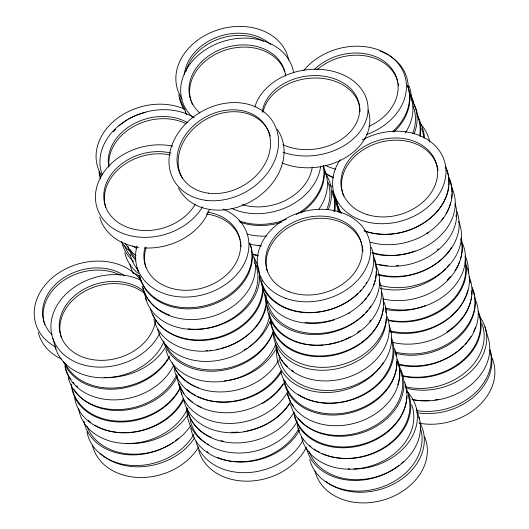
<?xml version="1.0" encoding="UTF-8"?>
<svg xmlns="http://www.w3.org/2000/svg" width="529" height="529" viewBox="0 0 529 529"><rect width="100%" height="100%" fill="white"/><g stroke="black" fill="none" stroke-linecap="round" stroke-linejoin="round"><path stroke-width="0.79" d="M484.961 326.882L488.022 337.555A57.542 45.216 -16 0 1 470.433 385.244A57.542 45.216 -16 0 1 411.959 399.415M416.422 408.487L419.484 419.16M261.624 284L264.685 294.673M178.795 384.014L181.857 394.687M143.399 290.024L146.454 300.697M52.821 338.388L55.882 349.061M368.058 110.105A57.542 43.028 -8.5 0 1 346.204 157.225A57.542 43.028 -8.5 0 1 281.884 162.899M254.912 106.911A57.542 43.028 -8.5 0 1 328.496 70.35A57.542 43.028 -8.5 0 1 363.337 126.451A57.542 43.028 -8.5 0 1 283.055 152.233M262.986 112.128A49.091 36.713 -8.5 0 1 314.947 78.014A49.091 36.713 -8.5 0 1 360.037 111.5M262.205 112.141A49.091 36.713 -8.5 0 1 323.808 76.216A49.091 36.713 -8.5 0 1 355.038 125.439A49.091 36.713 -8.5 0 1 282.85 144.675M169.558 356.11A57.542 45.216 -16 0 1 115.831 387.936A57.542 45.216 -16 0 1 65.133 363.311M165.67 346.872A57.542 45.216 -16 0 1 104.074 377.316M173.433 365.718A57.542 45.216 -16 0 1 114.052 399.891A57.542 45.216 -16 0 1 64.948 366.114M169.24 357.227A57.542 45.216 -16 0 1 113.53 389.165A57.542 45.216 -16 0 1 63.566 361.505M176.739 374.711A57.542 45.216 -16 0 1 118.443 409.591A57.542 45.216 -16 0 1 68.221 377.369M77.703 386.864A57.542 45.216 -16 0 1 76.46 385.767M74.113 383.426A57.542 45.216 -16 0 1 73.022 382.196M71.018 379.63A57.542 45.216 -16 0 1 70.112 378.301M69.689 377.633A57.542 45.216 -16 0 1 65.166 366.703M180.501 387.003A57.542 45.216 -16 0 1 122.093 421.17A57.542 45.216 -16 0 1 72.334 388.934M177.79 375.603A57.542 45.216 -16 0 1 126.907 409.909A57.542 45.216 -16 0 1 73.802 389.199M190.506 425.878A57.542 45.216 -16 0 1 134.505 454.199A57.542 45.216 -16 0 1 86.994 426.275M188.714 413.209A57.542 45.216 -16 0 1 126.338 443.355M198.653 446.945A57.542 45.216 -16 0 1 139.894 477.489A57.542 45.216 -16 0 1 92.443 445.253M194.712 437.695A57.542 45.216 -16 0 1 100.682 453.651M187.762 408.302A57.542 45.216 -16 0 1 127.886 443.487A57.542 45.216 -16 0 1 78.629 408.679M183.642 399.805A57.542 45.216 -16 0 1 94.751 425.124M90.717 422.426A57.542 45.216 -16 0 1 88.244 420.429M183.49 398.218A57.542 45.216 -16 0 1 123.019 432.676A57.542 45.216 -16 0 1 74.589 397.087M180.435 387.552A57.542 45.216 -16 0 1 118.496 421.97A57.542 45.216 -16 0 1 71.296 384.061M193.898 434.276A57.542 45.216 -16 0 1 134.207 465.533A57.542 45.216 -16 0 1 86.948 431.776M178.604 438.184A57.542 45.216 -16 0 1 175.397 440.756M173.433 442.178A57.542 45.216 -16 0 1 172.084 443.09M170.702 443.983A57.542 45.216 -16 0 1 83.886 421.104M193.469 118.013A57.542 45.216 -16 0 1 215.118 44.482A57.542 45.216 -16 0 1 293.641 72.989M186.459 114.767A57.542 45.216 -16 0 1 184.74 109.549M285.389 73.842A49.091 38.577 -16 0 1 285.739 75.363M192.384 104.392A49.091 38.577 -16 0 1 191.491 102.236M190.995 100.775A49.091 38.577 -16 0 1 226.015 49.878A49.091 38.577 -16 0 1 284.728 71.62M199.836 113.001A49.091 38.577 -16 0 1 219.376 49.905A49.091 38.577 -16 0 1 285.574 76.269M186.003 113.695A57.542 45.216 -16 0 1 185.315 111.447M389.648 55.783A57.542 45.216 -16 0 1 408.256 87.609M380.172 51.148A57.542 45.216 -16 0 1 388.246 54.937M409.043 85.877A57.542 45.216 -16 0 1 411.317 99.082M412.309 99.161A57.542 45.216 -16 0 1 413.466 103.73M410.544 93.831A57.542 45.216 -16 0 1 410.841 96.199M411.093 95.24A57.542 45.216 -16 0 1 413.499 103.558M419.127 119.699A57.542 45.216 -16 0 1 420.218 123.475M413.83 103.935A57.542 45.216 -16 0 1 417.731 115.904M133.83 273.44A57.542 45.216 -16 0 1 139.934 276.237M182.161 98.963A57.542 45.216 -16 0 1 215.217 30.788A57.542 45.216 -16 0 1 288.649 60.18M185.798 71.918A49.091 38.577 -16 0 1 263.601 41.249M184.35 108.3A57.542 45.216 -16 0 1 179.827 97.369M184.343 74.49A49.091 38.577 -16 0 1 218.689 36.607A49.091 38.577 -16 0 1 270.663 44.588M184.032 109.424A57.542 45.216 -16 0 1 178.842 94.598M209.431 209.484A57.542 45.216 -16 0 1 145.244 247.969M138.763 247.387A57.542 45.216 -16 0 1 99.723 217.022M202.514 206.879A57.542 45.216 -16 0 1 127.912 235.101A57.542 45.216 -16 0 1 100.054 178.379A57.542 45.216 -16 0 1 172.705 146.176M105.78 207.487A49.091 38.577 -16 0 1 120.817 167.21A49.091 38.577 -16 0 1 170.173 154.931M195.274 204.293A49.091 38.577 -16 0 1 131.205 228.561A49.091 38.577 -16 0 1 108.075 179.529A49.091 38.577 -16 0 1 171.118 153.093M394.588 348.677A57.542 45.216 -16 0 1 354.437 410.643A57.542 45.216 -16 0 1 284.86 382.93M391.526 338.005A57.542 45.216 -16 0 1 371.391 390.085A57.542 45.216 -16 0 1 306.476 398.74M304.935 398.066A57.542 45.216 -16 0 1 298.435 394.475M397.391 360.487A57.542 45.216 -16 0 1 356.758 422.605A57.542 45.216 -16 0 1 287.465 393.979M395.745 354.311A57.542 45.216 -16 0 1 396.089 355.858M396.743 361.386A57.542 45.216 -16 0 1 343.916 414.187A57.542 45.216 -16 0 1 283.676 379.405M400.301 370.214A57.542 45.216 -16 0 1 360.15 432.18A57.542 45.216 -16 0 1 290.573 404.467M397.246 359.541A57.542 45.216 -16 0 1 397.729 384.775M293.84 406.536A57.542 45.216 -16 0 1 291.565 403.23M290.765 401.842A57.542 45.216 -16 0 1 287.512 393.794M404.513 381.7A57.542 45.216 -16 0 1 363.397 443.957A57.542 45.216 -16 0 1 294.408 414.419M399.428 366.709A57.542 45.216 -16 0 1 372.409 428.49A57.542 45.216 -16 0 1 298.045 418.022M407.363 391.81A57.542 45.216 -16 0 1 409.221 441.411A57.542 45.216 -16 0 1 353.901 469.011M349.814 468.919A57.542 45.216 -16 0 1 348.194 468.813M418.869 416.892A57.542 45.216 -16 0 1 378.03 476.338A57.542 45.216 -16 0 1 309.141 451.449M424.648 436.928A57.542 45.216 -16 0 1 384.788 499.627A57.542 45.216 -16 0 1 315.013 471.147M419.854 422.671A57.542 45.216 -16 0 1 398.092 481.502A57.542 45.216 -16 0 1 325.56 481.139M411.754 404.91A57.542 45.216 -16 0 1 369.983 466.294A57.542 45.216 -16 0 1 301.411 437.199M406.417 389.159A57.542 45.216 -16 0 1 390.177 443.891A57.542 45.216 -16 0 1 322.763 453.789M319.066 452.017A57.542 45.216 -16 0 1 316.911 450.801M315.522 449.941A57.542 45.216 -16 0 1 314.18 449.035M311.032 446.621A57.542 45.216 -16 0 1 309.776 445.53M408.064 394.905A57.542 45.216 -16 0 1 364.587 455.952A57.542 45.216 -16 0 1 297.133 424.913M405.24 384.986A57.542 45.216 -16 0 1 406.715 392.73M406.808 396.737A57.542 45.216 -16 0 1 352.698 447.091A57.542 45.216 -16 0 1 293.813 412.68M420.165 427.346A57.542 45.216 -16 0 1 378.037 488.267A57.542 45.216 -16 0 1 309.696 459.357M403.541 461.387A57.542 45.216 -16 0 1 401.154 463.563M398.687 465.593A57.542 45.216 -16 0 1 306.641 448.691M371.259 247.235A57.542 45.216 -16 0 1 331.101 309.201A57.542 45.216 -16 0 1 261.524 281.494M362.16 245.78A49.091 38.577 -16 0 1 362.471 247.308M362.702 248.861A49.091 38.577 -16 0 1 362.907 251.202M267.588 271.959A49.091 38.577 -16 0 1 302.132 221.208A49.091 38.577 -16 0 1 361.056 242.077M361.314 242.798A49.091 38.577 -16 0 1 361.776 244.272M376.172 271.317A57.542 45.216 -16 0 1 375.458 278.578M375.107 280.198A57.542 45.216 -16 0 1 374.697 281.805M374.215 283.399A57.542 45.216 -16 0 1 373.705 284.886M369.857 292.947A57.542 45.216 -16 0 1 367.635 296.346M366.2 298.27A57.542 45.216 -16 0 1 364.66 300.155M363.026 301.999A57.542 45.216 -16 0 1 361.3 303.778M349.841 312.738A57.542 45.216 -16 0 1 348.446 313.578M334.05 319.979A57.542 45.216 -16 0 1 264.209 293.178M374.267 259.64A57.542 45.216 -16 0 1 376.04 268.143M366.795 282.274A57.542 45.216 -16 0 1 365.923 283.683M364.111 286.321A57.542 45.216 -16 0 1 363.145 287.597M361.069 290.104A57.542 45.216 -16 0 1 359.965 291.327M357.644 293.681A57.542 45.216 -16 0 1 297.741 311.76A57.542 45.216 -16 0 1 259.924 276.29M376.582 266.814A57.542 45.216 -16 0 1 337.509 330.089A57.542 45.216 -16 0 1 267.264 301.761M373.19 255.421A57.542 45.216 -16 0 1 361.605 303.302A57.542 45.216 -16 0 1 305.101 322.439M379.095 279.993A57.542 45.216 -16 0 1 337.978 342.256A57.542 45.216 -16 0 1 268.99 312.712M370.836 306.205A57.542 45.216 -16 0 1 368.997 308.791M367.496 310.688A57.542 45.216 -16 0 1 365.889 312.546M364.19 314.345A57.542 45.216 -16 0 1 301.609 333.303A57.542 45.216 -16 0 1 265.089 294.15M387.254 316.64A57.542 45.216 -16 0 1 344.042 378.433A57.542 45.216 -16 0 1 276.442 346.614M385.482 310.503A57.542 45.216 -16 0 1 385.899 312.831M386.276 318.412A57.542 45.216 -16 0 1 330.658 369.764A57.542 45.216 -16 0 1 272.944 331.987M391.361 340.147A57.542 45.216 -16 0 1 348.512 400.466A57.542 45.216 -16 0 1 280.654 371.424M383.214 362.755A57.542 45.216 -16 0 1 317.955 392.035A57.542 45.216 -16 0 1 276.647 349.689M384.14 302.323A57.542 45.216 -16 0 1 342.17 364.587A57.542 45.216 -16 0 1 273.744 333.819M383.168 300.049A57.542 45.216 -16 0 1 383.432 304.036M383.274 308.043A57.542 45.216 -16 0 1 327.835 356.189A57.542 45.216 -16 0 1 270.418 321.586M381.568 291.651A57.542 45.216 -16 0 1 338.355 353.445A57.542 45.216 -16 0 1 270.755 321.625M370.677 320.052A57.542 45.216 -16 0 1 369.678 321.301M360.17 330.493A57.542 45.216 -16 0 1 357.578 332.41M350.588 336.709A57.542 45.216 -16 0 1 344.829 339.473M343.367 340.074A57.542 45.216 -16 0 1 341.132 340.927M338.877 341.708A57.542 45.216 -16 0 1 325.785 344.677M323.431 344.948A57.542 45.216 -16 0 1 267.257 306.999M389.192 325.262A57.542 45.216 -16 0 1 348.075 387.519A57.542 45.216 -16 0 1 279.087 357.981M293.714 371.497A57.542 45.216 -16 0 1 291.71 370.161M287.406 366.69A57.542 45.216 -16 0 1 275.589 344.961M277.183 129.281A57.542 45.858 -30.3 0 1 252.882 200.346A57.542 45.858 -30.3 0 1 178.471 188.02M267.317 128.878A49.091 39.12 -30.3 0 1 270.398 136.158M182.498 178.319A49.091 39.12 -30.3 0 1 204.809 120.037A49.091 39.12 -30.3 0 1 266.914 128.203M61.635 359.098A57.542 45.216 -16 0 1 38.3 332.529M54.857 346.541A57.542 45.216 -16 0 1 55.069 275.543A57.542 45.216 -16 0 1 141.012 280.648M44.793 324.495A49.091 38.577 -16 0 1 64.359 280A49.091 38.577 -16 0 1 120.328 275.08M52.186 334.864A49.091 38.577 -16 0 1 58.931 281.329A49.091 38.577 -16 0 1 124.54 275.708M164.023 341.503A57.542 45.216 -16 0 1 106.785 377.732A57.542 45.216 -16 0 1 55.195 346.806M159.956 333.045A57.542 45.216 -16 0 1 81.618 364.369A57.542 45.216 -16 0 1 59.513 301.59A57.542 45.216 -16 0 1 141.461 280.522M61.252 337.271A49.091 38.577 -16 0 1 86.26 290.481A49.091 38.577 -16 0 1 145.131 293.886M155.619 320.647A49.091 38.577 -16 0 1 90.082 359.191A49.091 38.577 -16 0 1 68.221 302.264A49.091 38.577 -16 0 1 144.503 291.697M280.906 370.829A57.542 45.216 -16 0 1 221.995 402.014A57.542 45.216 -16 0 1 174.259 369.473M198.613 387.744A57.542 45.216 -16 0 1 197.033 387.142M195.479 386.487A57.542 45.216 -16 0 1 172.256 362.59M281.435 371.775A57.542 45.216 -16 0 1 197.205 396.327M195.73 395.56A57.542 45.216 -16 0 1 191.551 393.021M190.896 392.564A57.542 45.216 -16 0 1 186.585 389.093M285.323 381.012A57.542 45.216 -16 0 1 262.377 403.488M201.02 407.37A57.542 45.216 -16 0 1 197.35 405.426M192.675 402.298A57.542 45.216 -16 0 1 187.967 398.132M184.019 393.364A57.542 45.216 -16 0 1 179.324 384.173M287.855 391.533A57.542 45.216 -16 0 1 229.976 423.438A57.542 45.216 -16 0 1 181.169 392.432M282.638 384.398A57.542 45.216 -16 0 1 222.187 412.64A57.542 45.216 -16 0 1 177.301 377.885M290.507 401.604A57.542 45.216 -16 0 1 231.596 432.788A57.542 45.216 -16 0 1 183.861 400.255M298.978 428.12A57.542 45.216 -16 0 1 239.677 461.804A57.542 45.216 -16 0 1 190.784 428.259M208.77 444.611A57.542 45.216 -16 0 1 207.322 443.811M205.226 442.535A57.542 45.216 -16 0 1 187.18 408.038M306.456 447.071A57.542 45.216 -16 0 1 248.828 481.139A57.542 45.216 -16 0 1 198.633 450.159M297.119 421.54A57.542 45.216 -16 0 1 237.594 453.036A57.542 45.216 -16 0 1 190.083 419.497M223.43 441.199A57.542 45.216 -16 0 1 221.003 440.677M211.045 437.311A57.542 45.216 -16 0 1 186.882 408.051M294.117 412.17A57.542 45.216 -16 0 1 234.545 442.932A57.542 45.216 -16 0 1 187.497 409.406M290.633 402.219A57.542 45.216 -16 0 1 268.633 422.922M267.185 423.716A57.542 45.216 -16 0 1 247.076 430.904M245.522 431.201A57.542 45.216 -16 0 1 243.955 431.459M238.467 432.087A57.542 45.216 -16 0 1 231.246 432.253M303.441 439.334A57.542 45.216 -16 0 1 245.721 472.681A57.542 45.216 -16 0 1 195.988 441.695M299.606 430.117A57.542 45.216 -16 0 1 228.654 460.838M227.02 460.488A57.542 45.216 -16 0 1 217.611 457.506M208.241 452.341A57.542 45.216 -16 0 1 206.965 451.402M223.013 209.067A57.542 45.216 -16 0 1 243.049 265.842A57.542 45.216 -16 0 1 173.095 296.009A57.542 45.216 -16 0 1 136.998 246.164M250.072 243.968A57.542 45.216 -16 0 1 207.461 305.028A57.542 45.216 -16 0 1 139.431 275.212M240.437 241.032A49.091 38.577 -16 0 1 240.874 243.34M241.072 244.894A49.091 38.577 -16 0 1 241.184 246.461M145.865 267.211A49.091 38.577 -16 0 1 146.143 247.678M206.257 213.987A49.091 38.577 -16 0 1 239.333 237.329M239.591 238.057A49.091 38.577 -16 0 1 240.054 239.531M207.236 212.03A49.091 38.577 -16 0 1 238.639 256.975A49.091 38.577 -16 0 1 180.052 289.971A49.091 38.577 -16 0 1 145.052 247.056M253.51 255.772A57.542 45.216 -16 0 1 213.293 316.111A57.542 45.216 -16 0 1 143.928 290.805M143.452 289.31A57.542 45.216 -16 0 1 143.042 287.789M249.615 242.897A57.542 45.216 -16 0 1 209.755 305.59A57.542 45.216 -16 0 1 139.987 277.117M255.5 264.189A57.542 45.216 -16 0 1 215.349 326.155A57.542 45.216 -16 0 1 145.773 298.449M254.588 261.915A57.542 45.216 -16 0 1 254.753 263.502M169.749 315.178A57.542 45.216 -16 0 1 142.334 286.235M261.782 279.96A57.542 45.216 -16 0 1 262.093 281.514M262.629 287.849A57.542 45.216 -16 0 1 211.765 338.725A57.542 45.216 -16 0 1 150.454 308.949M253.867 257.636A57.542 45.216 -16 0 1 246.56 307.699A57.542 45.216 -16 0 1 188.099 328.859M273.486 331.094A57.542 45.216 -16 0 1 220.639 369.368A57.542 45.216 -16 0 1 165.742 344.624M270.683 319.675A57.542 45.216 -16 0 1 248.432 347.295M246.355 348.624A57.542 45.216 -16 0 1 244.226 349.881M278.373 360.765A57.542 45.216 -16 0 1 222.888 391.903A57.542 45.216 -16 0 1 173.32 364.673M276.852 347.189A57.542 45.216 -16 0 1 224.408 380.913M269.552 315.806A57.542 45.216 -16 0 1 214.642 360.917A57.542 45.216 -16 0 1 157.695 329.422M266.894 302.119A57.542 45.216 -16 0 1 220.791 348.512M218.497 349.061A57.542 45.216 -16 0 1 216.943 349.385M211.468 350.264A57.542 45.216 -16 0 1 209.901 350.429M207.56 350.621A57.542 45.216 -16 0 1 206.012 350.701M266.1 295.38A57.542 45.216 -16 0 1 217.082 349.662A57.542 45.216 -16 0 1 153.853 319.218M263.197 287.102A57.542 45.216 -16 0 1 215.971 338.553A57.542 45.216 -16 0 1 152.478 313.803M275.966 343.367A57.542 45.216 -16 0 1 218.246 381.806A57.542 45.216 -16 0 1 165.881 349.365M273.169 331.954A57.542 45.216 -16 0 1 217.135 371.001A57.542 45.216 -16 0 1 163.408 340.987M140.859 281.349A57.542 45.216 -16 0 1 138.836 275.397M138.479 272.118A57.542 45.216 -16 0 1 136.654 267.74M102.362 174.954A57.542 45.216 -16 0 1 125.935 120.572A57.542 45.216 -16 0 1 194.09 117.61M109.02 166.251A49.091 38.577 -16 0 1 133.804 126.352A49.091 38.577 -16 0 1 186.036 123.687M108.862 167.164A49.091 38.577 -16 0 1 132.66 124.454A49.091 38.577 -16 0 1 187.55 122.635M135.781 258.509A57.542 45.216 -16 0 1 130.141 249.774M135.993 255.659A57.542 45.216 -16 0 1 125.485 243.426M136.813 248.643A57.542 45.216 -16 0 1 132.786 245.939M137.924 269.975A57.542 45.216 -16 0 1 130.279 254.515M135.867 260.46A57.542 45.216 -16 0 1 127.806 246.137M323.47 165.934A57.542 45.216 -16 0 1 296.28 214.529M286.348 219.343A57.542 45.216 -16 0 1 238.877 220.772M320.627 166.417A57.542 45.216 -16 0 1 231.914 208.499M312.262 167.21A49.091 38.577 -16 0 1 242.203 204.578M324.707 170.186A57.542 45.216 -16 0 1 318.445 209.742M266.543 236.113A57.542 45.216 -16 0 1 246.95 234.043M323.536 165.511A57.542 45.216 -16 0 1 300.789 213.035M281.514 222.299A57.542 45.216 -16 0 1 240.007 222.173M328.073 182.287A57.542 45.216 -16 0 1 326.631 209.762M261.703 245.932A57.542 45.216 -16 0 1 249.483 243.935M325.011 171.614A57.542 45.216 -16 0 1 325.48 173.109M332.219 191.319A57.542 45.216 -16 0 1 333.944 211.732M258.218 255.381A57.542 45.216 -16 0 1 252.591 253.993M325.897 174.259A57.542 45.216 -16 0 1 328.258 209.59M260.136 245.482A57.542 45.216 -16 0 1 258.469 245.271M334.791 198.666A57.542 45.216 -16 0 1 337.429 201.8M333.528 195.955A57.542 45.216 -16 0 1 338.983 212.327M335.955 202.812A57.542 45.216 -16 0 1 338.13 211.997M257.94 265.75A57.542 45.216 -16 0 1 256.353 265.3M332.291 190.665A57.542 45.216 -16 0 1 334.685 211.547M258.099 255.844A57.542 45.216 -16 0 1 252.512 254.389M465.798 264.731A57.542 45.216 -16 0 1 451.627 315.72A57.542 45.216 -16 0 1 389.734 330.751M465.196 260.704A57.542 45.216 -16 0 1 445.854 307.27A57.542 45.216 -16 0 1 388.187 320.442M471.808 290.685A57.542 45.216 -16 0 1 471.736 294.706M471.478 297.139A57.542 45.216 -16 0 1 470.903 300.366M470.526 301.914A57.542 45.216 -16 0 1 392.908 342.428M469.739 279.841A57.542 45.216 -16 0 1 470.678 282.87M467.656 290.494A57.542 45.216 -16 0 1 389.847 331.756M472.146 287.445A57.542 45.216 -16 0 1 456.296 337.879A57.542 45.216 -16 0 1 394.674 351.845M469.084 276.773A57.542 45.216 -16 0 1 446.727 331.967M475.306 299.421A57.542 45.216 -16 0 1 459.456 349.854A57.542 45.216 -16 0 1 397.834 363.813M474.711 297.073A57.542 45.216 -16 0 1 452.5 342.17A57.542 45.216 -16 0 1 395.527 353.339M472.245 288.748A57.542 45.216 -16 0 1 474.414 295.513M479.466 316.335A57.542 45.216 -16 0 1 471.445 370.955A57.542 45.216 -16 0 1 405.683 387.936M491.276 356.315A57.542 45.216 -16 0 1 478.586 405.981A57.542 45.216 -16 0 1 419.054 423.174M490.006 350.006A57.542 45.216 -16 0 1 473.706 396.929A57.542 45.216 -16 0 1 416.773 412.646M481.912 323.636A57.542 45.216 -16 0 1 465.256 372.469A57.542 45.216 -16 0 1 405.558 386.785M478.269 311.495A57.542 45.216 -16 0 1 462.928 361.181A57.542 45.216 -16 0 1 402.503 376.112M478.328 312.408A57.542 45.216 -16 0 1 461.672 361.247A57.542 45.216 -16 0 1 401.974 375.564M475.426 327.008A57.542 45.216 -16 0 1 473.667 331.458M470.949 336.537A57.542 45.216 -16 0 1 465.13 344.319M463.437 346.131A57.542 45.216 -16 0 1 398.106 364.699M490.085 350.125A57.542 45.216 -16 0 1 472.007 395.692A57.542 45.216 -16 0 1 416.184 410.484M438.144 399.362A57.542 45.216 -16 0 1 435.05 399.911M429.284 400.565A57.542 45.216 -16 0 1 412.342 399.673M445.418 166.456A57.542 45.216 -16 0 1 429.039 219.284A57.542 45.216 -16 0 1 364.071 230.856M341.212 213.293A57.542 45.216 -16 0 1 336.14 200.055M362.134 140.006A57.542 45.216 -16 0 1 445.266 164.354A57.542 45.216 -16 0 1 379.042 223.661A57.542 45.216 -16 0 1 340.14 159.705M343.764 196.206A49.091 38.577 -16 0 1 380.126 142.327A49.091 38.577 -16 0 1 438.025 170.609M449.002 178.458A57.542 45.216 -16 0 1 451.958 192.292M451.945 193.898A57.542 45.216 -16 0 1 451.488 198.759M450.655 202.719A57.542 45.216 -16 0 1 446.053 213.809M443.514 217.769A57.542 45.216 -16 0 1 441.576 220.342M428.655 232.304A57.542 45.216 -16 0 1 426.639 233.653M339.36 212.182A57.542 45.216 -16 0 1 338.679 207.487M448.843 180.032A57.542 45.216 -16 0 1 448.804 184.846M448.652 186.466A57.542 45.216 -16 0 1 395.765 233.461M394.131 233.692A57.542 45.216 -16 0 1 385.052 234.301M383.419 234.281A57.542 45.216 -16 0 1 364.693 231.028M341.073 213.194A57.542 45.216 -16 0 1 335.69 197.601M445.286 166.357A57.542 45.216 -16 0 1 448.79 179.245M451.667 187.445A57.542 45.216 -16 0 1 435.949 239.736A57.542 45.216 -16 0 1 371.834 252.366M448.605 176.772A57.542 45.216 -16 0 1 433.535 228.528A57.542 45.216 -16 0 1 370.32 242.176M455.132 203.486A57.542 45.216 -16 0 1 435.724 251.969A57.542 45.216 -16 0 1 375.55 263.984M415.047 250.971A57.542 45.216 -16 0 1 372.489 253.318M460.719 238.804A57.542 45.216 -16 0 1 441.265 286.116A57.542 45.216 -16 0 1 382.593 298.786M449.154 264.612A57.542 45.216 -16 0 1 447.098 267.125M445.431 268.95A57.542 45.216 -16 0 1 380.338 288.305M464.984 261.676A57.542 45.216 -16 0 1 444.512 307.289A57.542 45.216 -16 0 1 387.612 319.866M425.647 305.491A57.542 45.216 -16 0 1 385.324 309.366M458.617 221.38A57.542 45.216 -16 0 1 441.973 272.151A57.542 45.216 -16 0 1 379.657 285.151M451.389 247.678A57.542 45.216 -16 0 1 450.47 249.066M450.027 249.708A57.542 45.216 -16 0 1 377.382 274.71M456.891 211.673A57.542 45.216 -16 0 1 439.242 261.313A57.542 45.216 -16 0 1 378.129 274.207M455.006 204.743A57.542 45.216 -16 0 1 455.357 206.284M456.084 214.986A57.542 45.216 -16 0 1 455.991 216.592M438.415 248.775A57.542 45.216 -16 0 1 437.212 249.8M398.714 265.505A57.542 45.216 -16 0 1 396.261 265.697M387.248 265.637A57.542 45.216 -16 0 1 379.108 264.513M462.505 243.472A57.542 45.216 -16 0 1 446.648 293.906A57.542 45.216 -16 0 1 385.033 307.871M461.248 238.024A57.542 45.216 -16 0 1 460.435 259.316M459.641 261.564A57.542 45.216 -16 0 1 454.854 270.802M450.457 276.555A57.542 45.216 -16 0 1 447.137 280.053M465.904 257.563A57.542 45.216 -16 0 1 468.264 273.116M465.156 256.876A57.542 45.216 -16 0 1 465.289 260.05M465.163 255.917A57.542 45.216 -16 0 1 465.665 263.845M303.534 70.721A57.542 45.216 -16 0 1 395.666 60.749A57.542 45.216 -16 0 1 366.571 134.538M407.608 85.625A57.542 45.216 -16 0 1 392.842 131.47M398.145 83.456A49.091 38.577 -16 0 1 398.522 85.777M316.838 69.954A49.091 38.577 -16 0 1 397.134 79.714M397.372 80.448A49.091 38.577 -16 0 1 397.795 81.935M314.451 69.398A49.091 38.577 -16 0 1 389.324 65.821A49.091 38.577 -16 0 1 368.925 126.418M410.511 95.954A57.542 45.216 -16 0 1 405.307 132.845M407.449 85.288A57.542 45.216 -16 0 1 393.821 132.045M413.043 105.853A57.542 45.216 -16 0 1 412.739 133.315M335.789 169.187A57.542 45.216 -16 0 1 325.685 165.551M417.427 115.626A57.542 45.216 -16 0 1 419.603 135.953M333.455 177.407A57.542 45.216 -16 0 1 324.627 172.831M410.967 98.625A57.542 45.216 -16 0 1 414.075 133.89M420.853 124.315A57.542 45.216 -16 0 1 429.693 141.917M336.14 201.609A57.542 45.216 -16 0 1 334.864 200.656M419.854 122.351A57.542 45.216 -16 0 1 424.542 138.162M335.227 196.18A57.542 45.216 -16 0 1 332.41 194.493M421.732 128.593A57.542 45.216 -16 0 1 423.709 137.831M332.847 186.75A57.542 45.216 -16 0 1 329.256 184.727M417.474 114.978A57.542 45.216 -16 0 1 420.191 136.588M333.475 177.777A57.542 45.216 -16 0 1 324.832 173.175M101.508 175.403A57.542 45.216 -16 0 1 116.096 119.27A57.542 45.216 -16 0 1 185.044 109.344M100.88 178.167A57.542 45.216 -16 0 1 99.723 173.605M113.484 131.701A49.091 38.577 -16 0 1 115.54 129.321M118.992 125.935A49.091 38.577 -16 0 1 127.238 119.852M128.6 119.045A49.091 38.577 -16 0 1 143.346 113.021M144.119 112.822A49.091 38.577 -16 0 1 145.667 112.452M100.331 178.531A57.542 45.216 -16 0 1 98.976 171.581M130.418 255.924A57.542 45.216 -16 0 1 124.513 245.555M133.295 273.407A57.542 45.216 -16 0 1 129.962 264.533M128.825 250.382A57.542 45.216 -16 0 1 121.458 241.925M138.545 273.751A57.542 45.216 -16 0 1 124.784 252.591M133.639 261.538A57.542 45.216 -16 0 1 121.73 241.918M285.508 298.224A57.542 45.216 -16 0 0 370.637 249.721A57.542 45.216 -16 0 0 285.68 218.722A57.542 45.216 -16 0 0 285.508 298.224M289.68 291.955A49.091 38.577 -16 0 0 362.312 250.574A49.091 38.577 -16 0 0 289.832 224.131A49.091 38.577 -16 0 0 289.68 291.955M205.973 200.332A57.542 45.858 -30.3 0 0 277.573 133.037A57.542 45.858 -30.3 0 0 187.808 121.663A57.542 45.858 -30.3 0 0 205.973 200.332M208.591 193.191A49.091 39.12 -30.3 0 0 269.671 135.774A49.091 39.12 -30.3 0 0 193.092 126.074A49.091 39.12 -30.3 0 0 208.591 193.191M367.774 214.774A49.091 38.577 -16 0 0 437.562 169.961A49.091 38.577 -16 0 0 362.517 147.644A49.091 38.577 -16 0 0 367.774 214.774"/></g></svg>
